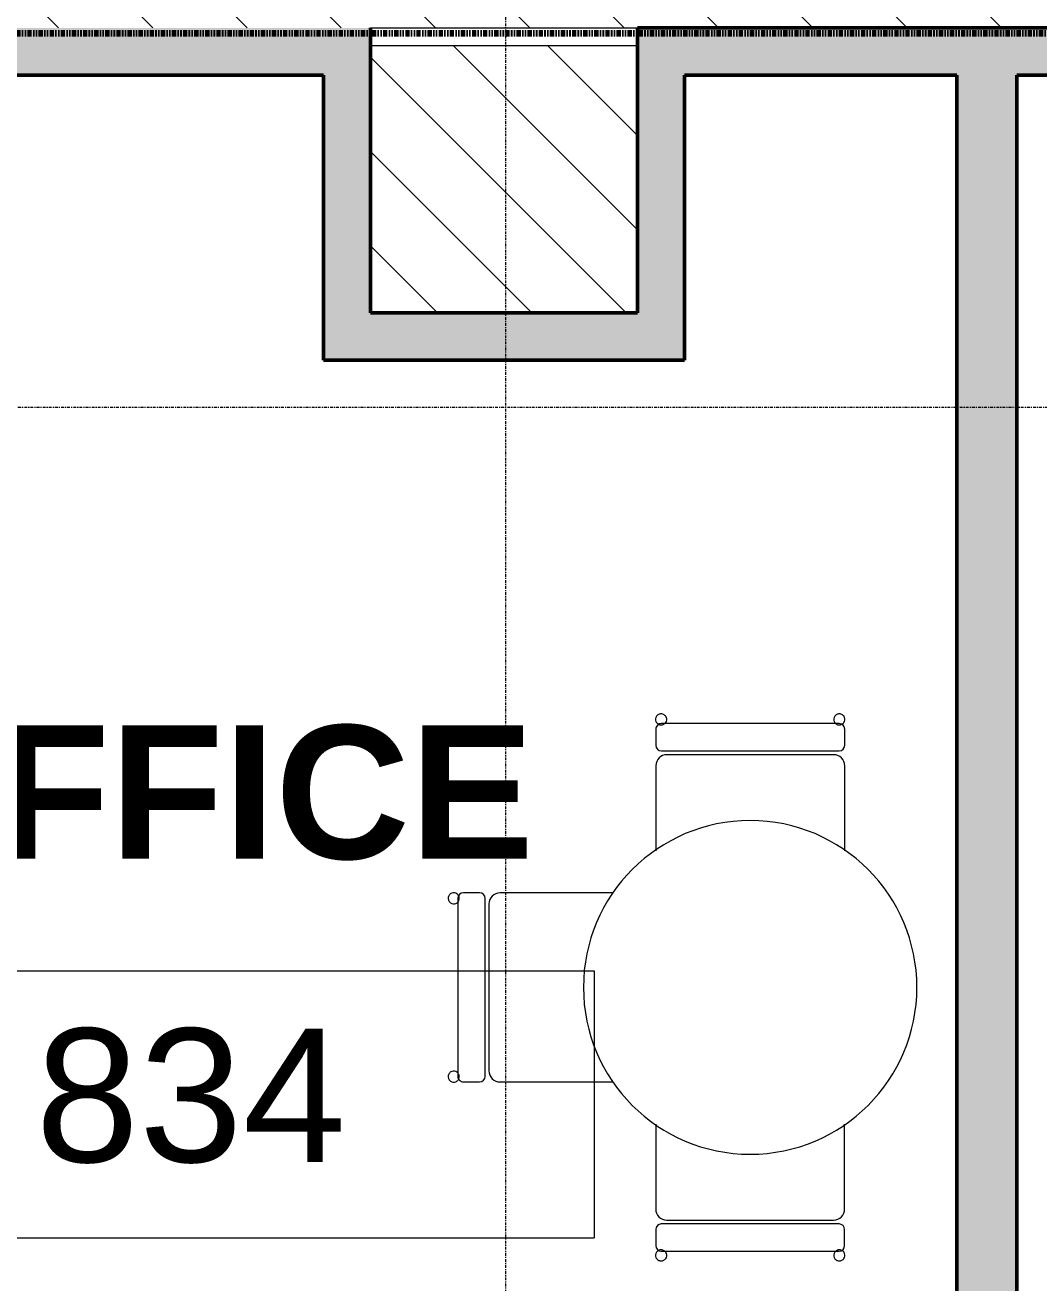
# Model space of a CAD drawing. Header units: inches. Extents: x -956 to 1409, y -1111 to 895.
# Drawn here: x -126.2 to -35, y -668.5 to -555.4 of the extents above; entities that cross this region are included whole.
import ezdxf

# ---------------------------------------------------------------- set-up
doc = ezdxf.new("R2010")
doc.units = ezdxf.units.IN
doc.header["$MEASUREMENT"] = 0
doc.linetypes.add('Double Dash 3_8_', pattern=[1, 0.375, -0.125, 0.125, -0.125, 0.125, -0.125])
doc.linetypes.add('Grid Line 1_4_', pattern=[0.4375, 0.25, -0.0625, 0.0625, -0.0625])
for name, color, linetype, lineweight in [('A-AREA-IDEN', 2, 'Continuous', 9), ('A-DETL', 90, 'Continuous', 13), ('A-WALL', 113, 'Continuous', 13), ('A-WALL-PATT', 111, 'Continuous', 13), ('I-FURN', 30, 'Continuous', 9), ('I-WALL', 2, 'Continuous', 13), ('S-COLS', 52, 'Continuous', 13), ('S-GRID', 1, 'Continuous', 9)]:
    doc.layers.add(name, color=color, linetype=linetype, lineweight=lineweight)
doc.styles.add('Arial_3', font='arial.ttf', dxfattribs={"height": 12})
doc.styles.add('Arial_B', font='arialbd.ttf', dxfattribs={"height": 12})
pattern_1 = [(135, (0, 0), (-4.24264, -4.24264), [])]

# ---------------------------------------------------------------- blocks, each defined once
blk = doc.blocks.new('Table-Dining Round w Chairs - 30_ Diameter-3133440-8TH FLOOR TELECOM UNDERFLOOR ROUTING PLAN')
at = {"layer": 'I-FURN', "color": 53}
for start, end in [(90, 270), (270, 90)]:
    blk.add_arc((4.08, -7.28), 15, start, end, dxfattribs=at)
blk = doc.blocks.new('Chair-Breuer - Chair-Breuer-V65-8TH FLOOR TELECOM UNDERFLOOR ROUTING PLAN')
at = {"layer": 'I-FURN', "color": 53}
for p, q in [((-8.5, 2.63), (-8.5, -5)), ((8.5, -5), (8.5, 2.63)), ((8, -6.35), (-8, -6.35)), ((-7.5, -6), (7.5, -6)), ((-8.5, -6.85), (-8.5, -8.3)), ((8.5, -8.3), (8.5, -6.85)), ((-8, -8.8), (8, -8.8))]:
    blk.add_line(p, q, dxfattribs=at)
for centre, radius, start, end in [((-7.5, -5), 1, 180, 270), ((7.5, -5), 1, 270, 360), ((-8, -6.85), 0.5, 90, 180), ((8, -6.85), 0.5, 0, 90), ((-8, -8.3), 0.5, 180, 270), ((8, -8.3), 0.5, 270, 0)]:
    blk.add_arc(centre, radius, start, end, dxfattribs=at)
for points in [[(-8.01, -8.68), (-8.05, -8.68), (-8.13, -8.68), (-8.25, -8.73), (-8.35, -8.8), (-8.45, -8.92), (-8.53, -9.11), (-8.5, -9.33), (-8.41, -9.49), (-8.3, -9.59), (-8.16, -9.66), (-8.06, -9.67), (-8.01, -9.67)], [(-8.01, -9.67), (-7.97, -9.67), (-7.89, -9.66), (-7.78, -9.62), (-7.68, -9.55), (-7.57, -9.43), (-7.49, -9.24), (-7.52, -9.02), (-7.61, -8.86), (-7.72, -8.76), (-7.86, -8.69), (-7.96, -8.68), (-8.01, -8.68)], [(8.02, -8.68), (7.98, -8.68), (7.9, -8.68), (7.79, -8.73), (7.69, -8.8), (7.58, -8.92), (7.5, -9.11), (7.53, -9.33), (7.62, -9.49), (7.73, -9.59), (7.87, -9.66), (7.97, -9.67), (8.02, -9.67)], [(8.02, -9.67), (8.06, -9.67), (8.14, -9.66), (8.26, -9.62), (8.36, -9.55), (8.46, -9.43), (8.54, -9.24), (8.51, -9.02), (8.42, -8.86), (8.31, -8.76), (8.17, -8.69), (8.07, -8.68), (8.02, -8.68)]]:
    blk.add_open_spline(points, degree=3, knots=[0, 0, 0, 0, 0.076923, 0.153846, 0.230769, 0.307692, 0.461538, 0.615385, 0.711538, 0.807692, 0.903846, 1, 1, 1, 1], dxfattribs=at)
blk = doc.blocks.new('Chair-Breuer - Chair-Breuer-V77-8TH FLOOR TELECOM UNDERFLOOR ROUTING PLAN')
at = {"layer": 'I-FURN', "color": 53}
for p, q in [((-8.5, 5.21), (-8.5, -5)), ((8.5, -5), (8.5, 5.21)), ((8, -6.35), (-8, -6.35)), ((-7.5, -6), (7.5, -6)), ((-8.5, -6.85), (-8.5, -8.3)), ((8.5, -8.3), (8.5, -6.85)), ((-8, -8.8), (8, -8.8))]:
    blk.add_line(p, q, dxfattribs=at)
for centre, radius, start, end in [((-7.5, -5), 1, 180, 270), ((7.5, -5), 1, 270, 360), ((-8, -6.85), 0.5, 90, 180), ((8, -6.85), 0.5, 0, 90), ((-8, -8.3), 0.5, 180, 270), ((8, -8.3), 0.5, 270, 0)]:
    blk.add_arc(centre, radius, start, end, dxfattribs=at)
for points in [[(-8.01, -8.68), (-8.05, -8.68), (-8.13, -8.68), (-8.25, -8.73), (-8.35, -8.8), (-8.45, -8.92), (-8.53, -9.11), (-8.5, -9.33), (-8.41, -9.49), (-8.3, -9.59), (-8.16, -9.66), (-8.06, -9.67), (-8.01, -9.67)], [(-8.01, -9.67), (-7.97, -9.67), (-7.89, -9.66), (-7.78, -9.62), (-7.68, -9.55), (-7.57, -9.43), (-7.49, -9.24), (-7.52, -9.02), (-7.61, -8.86), (-7.72, -8.76), (-7.86, -8.69), (-7.96, -8.68), (-8.01, -8.68)], [(8.02, -8.68), (7.98, -8.68), (7.9, -8.68), (7.79, -8.73), (7.69, -8.8), (7.58, -8.92), (7.5, -9.11), (7.53, -9.33), (7.62, -9.49), (7.73, -9.59), (7.87, -9.66), (7.97, -9.67), (8.02, -9.67)], [(8.02, -9.67), (8.06, -9.67), (8.14, -9.66), (8.26, -9.62), (8.36, -9.55), (8.46, -9.43), (8.54, -9.24), (8.51, -9.02), (8.42, -8.86), (8.31, -8.76), (8.17, -8.69), (8.07, -8.68), (8.02, -8.68)]]:
    blk.add_open_spline(points, degree=3, knots=[0, 0, 0, 0, 0.076923, 0.153846, 0.230769, 0.307692, 0.461538, 0.615385, 0.711538, 0.807692, 0.903846, 1, 1, 1, 1], dxfattribs=at)
blk = doc.blocks.new('18433_1 - AEO NY - CENTRAL_rvt-1-8TH FLOOR TELECOM UNDERFLOOR ROUTING PLAN')
at = {"layer": 'A-WALL-PATT', "lineweight": 9}
h = blk.add_hatch(dxfattribs=at)
h.set_pattern_fill('FP_1', color=53, style=0, pattern_type=2)
h.set_pattern_definition(pattern_1)
h.paths.add_polyline_path([(99.52, -555.62), (99.52, -537.62), (-361.03, -537.62), (-361.03, -555.62), (46.01, -555.62)], flags=0)
h.paths.add_polyline_path([(-514.73, -555.62), (-513.41, -555.62), (-513.41, -537.62), (-853.35, -537.62), (-853.35, -555.62), (-520.1, -555.62)], flags=0)
at = {"layer": 'A-WALL-PATT'}
for points in [[(-99.35, -559.87), (-95.1, -559.87), (-95.1, -555.62), (-317.85, -555.62), (-317.85, -559.87), (-130.77, -559.87)], [(-66.85, -581.24), (-66.85, -555.62), (-71.1, -555.62), (-71.1, -581.24)], [(100.65, -559.87), (104.9, -559.87), (104.9, -555.62), (-66.85, -555.62), (-66.85, -559.87), (46.01, -559.87)], [(-95.1, -585.49), (-95.1, -559.87), (-99.35, -559.87), (-99.35, -585.49)], [(-42.35, -691.62), (-36.97, -691.62), (-36.97, -559.87), (-42.35, -559.87), (-42.35, -643.44)], [(-95.1, -585.49), (-66.85, -585.49), (-66.85, -581.24), (-95.1, -581.24)]]:
    blk.add_hatch(color=253, dxfattribs=at).paths.add_polyline_path(points, flags=0)
at = {"layer": 'S-COLS', "lineweight": 9}
h = blk.add_hatch(dxfattribs=at)
h.set_pattern_fill('FP_1', color=53, style=0, pattern_type=2)
h.set_pattern_definition(pattern_1)
h.paths.add_polyline_path([(-71.1, -581.24), (-71.1, -557.24), (-95.1, -557.24), (-95.1, -581.24)], flags=0)
at = {"layer": 'A-WALL', "color": 133, "lineweight": 20}
blk.add_line((-95.1, -555.62), (99.52, -555.62), dxfattribs=at)
at = {"layer": 'I-WALL', "color": 213, "lineweight": 50}
for p, q in [((-95.1, -559.87), (-95.1, -555.62)), ((-71.1, -555.62), (-71.1, -581.24)), ((-66.85, -555.62), (-71.1, -555.62)), ((104.9, -555.62), (-66.85, -555.62)), ((-198.16, -559.87), (-99.35, -559.87)), ((-99.35, -559.87), (-99.35, -585.49)), ((-95.1, -581.24), (-95.1, -559.87)), ((-66.85, -581.24), (-66.85, -559.87)), ((-66.85, -559.87), (-42.35, -559.87)), ((-42.35, -559.87), (-42.35, -691.62)), ((-36.97, -559.87), (100.65, -559.87)), ((-36.97, -691.62), (-36.97, -559.87)), ((-71.1, -581.24), (-95.1, -581.24)), ((-66.85, -585.49), (-66.85, -581.24)), ((-99.35, -585.49), (-95.1, -585.49)), ((-95.1, -585.49), (-66.85, -585.49))]:
    blk.add_line(p, q, dxfattribs=at)
at = {"layer": 'S-COLS', "color": 133, "lineweight": 20}
for p, q in [((-71.1, -557.24), (-95.1, -557.24)), ((-95.1, -557.24), (-95.1, -581.24)), ((-71.1, -581.24), (-71.1, -557.24)), ((-95.1, -581.24), (-71.1, -581.24))]:
    blk.add_line(p, q, dxfattribs=at)
at = {"layer": 'S-GRID', "linetype": 'Grid Line 1_4_'}
for p, q in [((-82.98, -529.37), (-82.98, -1087.29)), ((444.9, -589.74), (-904.42, -589.74))]:
    blk.add_line(p, q, dxfattribs=at)
at = {"color": 53, "lineweight": 9}
for name, p, rotation in [('Chair-Breuer - Chair-Breuer-V65-8TH FLOOR TELECOM UNDERFLOOR ROUTING PLAN', (-60.94, -626.97), 180), ('Chair-Breuer - Chair-Breuer-V77-8TH FLOOR TELECOM UNDERFLOOR ROUTING PLAN', (-78.45, -641.89), 269.9999999999999)]:
    blk.add_blockref(name, p, dxfattribs=dict(at, rotation=rotation))
for name, p in [('Table-Dining Round w Chairs - 30_ Diameter-3133440-8TH FLOOR TELECOM UNDERFLOOR ROUTING PLAN', (-65.03, -634.61)), ('Chair-Breuer - Chair-Breuer-V65-8TH FLOOR TELECOM UNDERFLOOR ROUTING PLAN', (-60.95, -656.81))]:
    blk.add_blockref(name, p, dxfattribs=at)
blk = doc.blocks.new('Room Tag - Room Tag-84095-8TH FLOOR TELECOM UNDERFLOOR ROUTING PLAN')
at = {"layer": 'A-AREA-IDEN'}
for p, q in [((-0.375, -0.0625), (-0.375, -0.3125)), ((-0.375, -0.0625), (0.375, -0.0625)), ((0.375, -0.0625), (0.375, -0.3125)), ((-0.375, -0.3125), (0.375, -0.3125))]:
    blk.add_line(p, q, dxfattribs=at)

msp = doc.modelspace()

# ---------------------------------------------------------------- block references
at = {"lineweight": 5}
msp.add_blockref('18433_1 - AEO NY - CENTRAL_rvt-1-8TH FLOOR TELECOM UNDERFLOOR ROUTING PLAN', (0, 0), dxfattribs=at)

# ---------------------------------------------------------------- next in the draw order: linework, layer by layer
at = {"layer": 'A-DETL', "linetype": 'Double Dash 3_8_', "lineweight": 140}
msp.add_line((304.4, -556.12), (-896.85, -556.12), dxfattribs=at)

# ---------------------------------------------------------------- next in the draw order: block references
at = {"layer": 'A-AREA-IDEN', "xscale": 95.99999999999994, "yscale": 95.99999999999994, "zscale": 95.99999999999994}
msp.add_blockref('Room Tag - Room Tag-84095-8TH FLOOR TELECOM UNDERFLOOR ROUTING PLAN', (-110.98, -634.41), dxfattribs=at)

# ---------------------------------------------------------------- next in the draw order: texts
at = {"layer": 'A-AREA-IDEN', "char_height": 12, "attachment_point": 1}
for s, insert, width, style in [('OFFICE', (-141.85, -618.33), 74.538, 'Arial_B'), ('834', (-125.26, -645.59), 33.633, 'Arial_3')]:
    msp.add_mtext(s, dxfattribs=dict(at, insert=insert, width=width, style=style))

doc.saveas('drawing.dxf')
